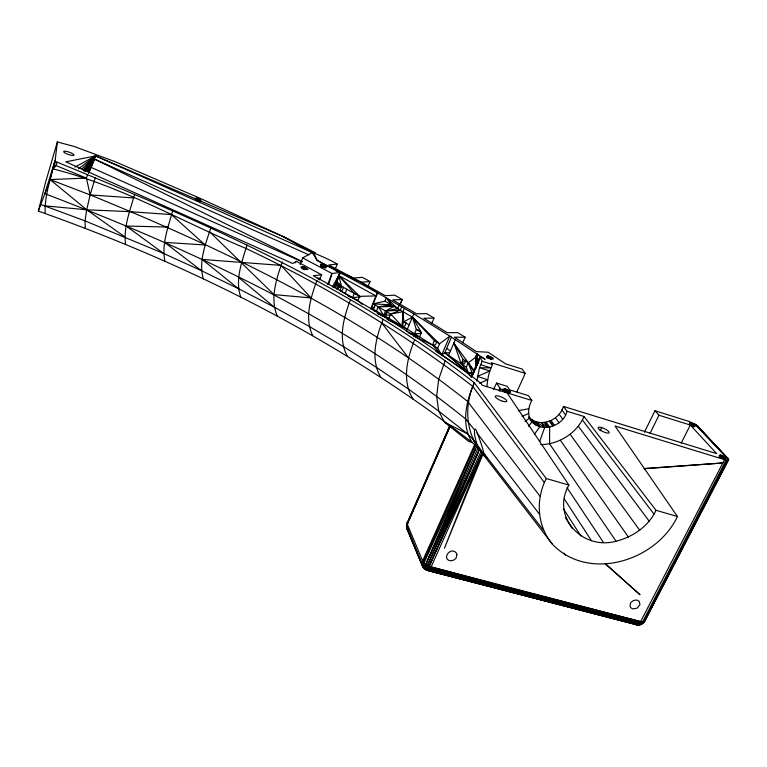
<?xml version="1.0" encoding="UTF-8"?>
<svg xmlns="http://www.w3.org/2000/svg" width="767" height="767" viewBox="0 0 767 767"><rect width="100%" height="100%" fill="white"/><g stroke="black" fill="none" stroke-linecap="round" stroke-linejoin="round"><path stroke-width="1.15" d="M546.2 422.195L549.68 427.152L549.575 443.863L616.064 541.224C632.823 537.025 648.652 526.296 656.015 510.304L584.051 416.5L567.062 411.285L563.448 406.433C559.431 420.498 539.479 428.676 528.76 416.912C536.507 434.477 562.825 428.091 567.062 411.285M475.636 448.762L425.723 564.493L425.695 566.487L427.152 569.421L428.58 570.351L637.636 624.741L641.442 624.213L644.807 621.069L728.65 459.711L727.912 458.292M471.312 376.655L479.969 356.914L480.813 356.665L485.089 359.32L477.199 354.095L475.722 357.47L476.086 366.693L477.199 354.095L449.807 336.071L413.758 313.828L377.297 292.658L317.126 260.397L312.236 252.583L282.879 236.428L200.954 198.691L115.184 161.712L74.226 146.497L57.362 141.953L45.435 182.757L38.35 211.107C193.342 265.986 342.015 341.248 472.108 442.425L478.071 447.842L552.518 544.349C588.989 582.278 656.514 560.898 677.443 516.507L615.057 426.03L724.585 459.654L727.423 460.21L728.65 459.711L695.995 424.669L689.226 421.495L654.98 410.738L644.405 432.224M476.307 366.751L477.199 354.095M528.54 426.289L532.106 421.831C526.967 415.704 528.118 406.98 531.847 400.46L528.482 395.667L509.681 389.876L507.303 386.367L496.613 383.059L493.593 389.32M552.518 544.349C537.063 526.21 535.366 499.355 546.296 478.541L474.274 382.695C349.359 285.084 202.756 221.884 57.122 162.173L55.425 161.626L55.195 160.159L57.362 141.953M240.771 297.069C234.721 279.926 242.046 261.557 247.022 245.009M476.192 366.76L476.614 358.064L478.1 354.68M203.322 278.862C198.346 261.892 205.479 244.395 210.676 228.307M406.194 322.782L404.851 326.013L402.042 326.119L403.001 311.67L404.362 308.372M164.953 261.355C161.338 244.405 168.174 227.425 172.537 211.222M486.93 386.693C487.505 379.061 489.116 371.41 492.481 364.498L491.273 362.714L525.242 373.356L516.862 391.86M471.667 376.089L471.993 373.098L473.066 373.213M476.853 381.094L479.519 367.729L482.146 361.267L479.969 356.914M335.543 270.626L339.915 272.189L338.64 275.43L375.974 295.928L359.656 296.34L341.593 286.359L336.406 282.208L338.295 276.436M125.567 244.5C123.343 227.415 129.92 210.704 134.628 194.55M414.659 339.839C406.999 358.352 401.64 381.324 413.24 399.339M449.778 425.733L406.961 523.353L406.548 526.287L407.162 529.134L422.521 566.305L424.372 568.769L427.775 570.562L635.68 624.511C638.202 625.546 642.832 625.153 643.436 621.922L727.423 460.21M45.167 213.255C44.428 196.256 50.43 179.909 54.15 163.544L50.056 179.574L38.35 211.107M407.009 525.069L406.548 526.287L407.267 522.691L406.548 526.287L407.162 529.134L423.48 567.705L427.094 570.245L428.58 570.351L431.121 566.918L481.964 453.239L472.913 439.184L467.554 433.854L438.686 411.074L407.977 388.706L376.118 367.163L343.185 346.416L309.206 326.416L274.27 307.155L238.345 288.593L201.453 270.703L163.639 253.465L85.041 220.896L41.006 204.568M724.585 459.654L640.608 621.625L637.569 625.047L427.094 570.245L424.372 568.769L422.521 566.305L406.635 527.552L406.529 524.925L450.076 426.203M728.247 460.085L644.232 621.932L641.442 624.213L639.525 624.971L637.406 624.779M476.988 353.951L475.511 357.336L475.722 368.342L475.578 357.384L468.244 362.781L466.317 367.201L468.436 372.973L472.204 373.356L473.287 373.424L468.436 372.973L435.752 351.248M328.64 284.557L331.996 273.483L340.347 272.458L334.661 287.088L341.593 286.359L338.64 275.43L359.656 296.34L357.949 300.606L362.187 304.374M55.195 160.159L44.831 193.763L46.701 194.367C194.818 251.068 341.229 318.708 465.464 418.84L474.437 429.702L474.552 434.918L476.882 444.304L486.911 458.493L483.929 453.402A27.67 4.602 69.3 0 0 480.391 441.456L476.499 430.92L475.578 429.156L474.437 429.702M544.397 482.568L472.683 386.29C402.349 332.303 325.917 286.283 245.795 248.364C181.827 221.586 120.822 185.796 53.163 168.961L55.425 161.626M53.163 168.961L56.077 165.567L57.122 162.173M87.486 174.703L86.403 178.088L90.142 194.904L86.709 209.794L85.041 220.896L85.223 228.307M319.609 279.936L321.622 274.749L296.503 261.346L292.639 263.484L65.809 161.847L95.578 155.902L312.236 252.583L315.419 252.774L282.879 236.428L95.578 155.902L89.001 172.537M95.252 177.656L90.142 194.904C223.092 249.074 354.536 311.603 467.582 401.39L539.978 496.191M383.107 319.436C375.964 337.461 370.173 359.455 380.796 377.268M422.521 566.305L476.758 446.269M195.412 200.321L196.151 198.202C199.727 198.078 204.041 202.67 197.867 200.312M196.141 200.455L196.879 198.337L196.045 200.436M197.819 200.964L198.557 198.854L197.704 200.925M199.41 201.673L200.149 199.564M539.661 441.591L544.618 427.612L541.234 422.636L547.667 427.334L544.196 422.396L549.68 427.152M282.266 262.017C276.408 279.015 269.811 298.478 277.242 315.975M300.156 264.567L302.687 257.913L312.236 252.583M302.045 268.814L302.888 266.6C317.72 273.033 294.173 266.868 302.888 266.6M302.907 269.054L303.761 266.839M303.828 269.39L304.672 267.175M304.7 269.773L305.544 267.558M321.929 264.529L321.095 266.695L321.929 264.529C324.585 264.433 329.158 268.642 324.038 267.069C317.375 266.926 322.37 260.588 320.99 266.676M321.919 266.916L322.754 264.759M316.867 280.549C310.635 297.817 304.202 318.084 312.754 335.639M322.802 267.223L323.636 265.066M323.645 267.587L324.489 265.43M425.493 569.651L426.26 568.146L430.306 568.462L498.847 585.173L642.171 621.922L644.807 621.069L649.726 610.724M325.103 268.392L325.937 266.235M327.653 284.624L331.996 273.483L302.687 257.913M335.121 269.332L337.202 264.011C329.647 259.649 321.728 256.331 313.818 252.966L282.879 236.428M338.257 276.408L336.329 281.307L341.593 286.359L339.915 290.616L357.949 300.606L355.802 299.753M343.587 287.146L342.331 290.329L339.915 290.616M345.14 293.512L346.828 289.245M350.5 299.686C343.798 317.289 337.701 338.391 347.278 356.051M338.64 275.43L354.277 293.368L352.58 297.634L348.276 296.12L352.58 297.634L360.567 296.829M367.844 286.858L369.991 281.508L362.273 277.29L353.558 278.105L339.915 272.189L361.113 282.227L385.331 295.669L394.717 295.17L402.224 299.504L400.01 304.892M370.701 308.986L377.297 292.658L361.113 282.227L328.851 264.989L337.202 264.011M451.447 337.154L444.755 352.762L441.706 354.996L437.66 348.247L407.344 329.225L371.477 308.104L377.642 292.86M375.053 304.451L374.047 307.903L375.341 304.7M380.442 315.189L388.946 318.401L390.7 314.096L403.001 311.67L403.835 321.795L402.042 326.119L390.7 314.096L373.203 303.828L384.948 301.163L386.28 297.884L397.718 308.602L412.378 317.126L439.52 343.875L437.66 348.247M377.326 313.415L383.749 315.342L385.504 311.047L394.008 306.436L378.236 306.79L376.492 311.076L374.267 311.105M473.287 373.395L472.204 373.356L474.428 371.113L453.863 343.07L461.235 363.798L468.436 372.973L473.258 373.366L472.204 373.356L468.244 362.781L463.124 359.378L453.863 343.07M485.434 456.796L482.807 454.582L444.438 548.252L481.964 453.239L428.034 567.954L429.443 569.632L638.69 624.127L641.442 624.213L726.176 460.066M336.406 282.208L339.081 275.708L333.75 287.635M401.697 306.829L400.345 310.117L385.504 311.047L397.718 308.602L399.07 305.314M472.328 375.255L478.483 360.308M406.414 331.411L413.758 313.828M408.092 332.811L414.525 333.741L416.347 329.407L412.378 317.126L403.835 321.795L409.147 324.901M413.384 336.004L432.511 345.006L441.706 354.996L449.807 336.071L439.52 343.875L434.362 340.644L412.378 317.126L421.409 332.562L419.587 336.905L410.489 333.971M431.725 323.549L434.017 318.104L426.73 313.645L416.577 313.78L392.656 299.916L402.224 299.504L399.799 304.767M475.799 368.093L475.511 357.336L477.064 353.999M406.961 523.353L423.154 562.259L424.717 567.944L424.372 568.769L426.778 570.217L637.636 624.741M434.362 340.644L432.511 345.006L435.397 344.929L436.787 341.67M477.151 364.91L478.8 361.036M88.473 173.352L94.562 159.114L308.823 254.817M320.884 266.657L321.795 264.51M445.081 360.921L438.666 379.291L436.653 396.405L438.686 411.074L444.553 422.281L468.714 441.466L472.108 442.425C460.689 424.324 466.288 401.083 474.274 382.695M455.301 339.714L448.58 355.351L468.436 372.973L470.804 373.059M466.02 360.394L464.486 363.922L461.235 363.798L463.124 359.378M639.659 624.731L430.306 568.462L429.261 566.314L479.442 449.625C465.224 430.603 464.486 403.941 474.409 382.81M462.76 342.744L465.138 337.24L463.402 336.109L457.726 332.638L447.247 332.677L423.825 318.257L434.017 318.104M409.482 518.981L410.901 515.702M411.85 513.516L412.799 511.33M414.218 508.042L418.485 498.205M419.434 496.019L449.769 426.049M336.569 281.47L339.081 275.708M471.878 376.587L480.008 358.055M450.171 426.299L406.635 525.874L423.48 567.446L429.443 569.632L641.308 623.561L643.014 623.188L644.309 621.625M486.7 357.825L487.62 355.725C503.171 362.014 481.705 357.719 487.62 355.725M487.505 358.007L488.426 355.917M488.397 358.304L489.327 356.214M489.317 358.678L490.238 356.588M490.199 359.109L491.12 357.019M490.976 359.57L491.896 357.48M479.202 449.318L427.411 565.49L425.695 566.487L422.914 565.816L421.975 564.665L422.502 561.195L474.811 444.352M499.01 390.307L499.979 388.131L496.613 383.059M475.655 445.081L423.154 562.259L422.914 565.816M499.787 391.199L500.755 389.022L499.979 388.131M498.847 585.173L431.121 566.918L427.411 565.49L423.154 562.259L421.984 562.93L422.722 563.994L425.723 564.493L478.071 447.842M504.015 390.777L504.954 388.696C521.339 396.261 496.354 389.617 504.954 388.696M504.446 392.062L505.846 388.946M505.904 391.4L506.834 389.32M506.843 391.832L507.773 389.751M429.261 566.314L480.861 451.734L472.913 439.184L476.882 444.304M507.725 392.32L508.665 390.25M508.473 392.829L509.413 390.748M509.029 393.318L509.969 391.237M471.178 377.45L478.522 361.458L471.484 376.674M429.443 569.632L427.152 569.421L426.778 570.217L428.58 570.351M425.723 564.493L478.109 452.731L427.411 565.49L428.034 567.954L423.921 564.368M540.735 444.63C558.846 444.4 576.755 433.23 584.051 416.5M500.755 389.022L507.083 392.848L568.913 485.089C550.696 516.872 582.584 550.533 616.064 541.224M600.13 430.757L601.654 427.583A6.146 1.649 25 0 1 609.18 432.761A6.146 1.649 25 0 1 600.091 429.999A6.146 1.649 25 0 1 601.635 427.574M88.349 171.981L94.562 159.114L302.179 261.585M649.956 433.46L658.968 415.235L654.98 410.738M689.159 424.784L690.214 422.684C705.189 429.012 685.535 424.851 690.214 422.684M689.897 424.985L690.962 422.876M681.134 443.23L690.31 425.043L658.968 415.235M690.751 425.292L691.815 423.183M691.633 425.675L692.697 423.566M692.505 426.116L693.569 424.007M693.282 426.586L694.346 424.477M693.924 427.046L694.988 424.937M719.091 457.055L720.155 454.994C721.584 455.013 728.161 458.321 724.815 458.743C723.367 458.733 716.733 455.377 720.155 454.994M719.858 457.257L720.922 455.195M720.759 457.573L721.824 455.512M721.68 457.966L722.744 455.914M722.6 458.445L723.664 456.394M723.425 458.944L724.489 456.883M724.115 459.443L725.179 457.381M650.828 608.605L653.58 603.303M654.682 601.175L659.639 591.635M660.742 589.516L669.562 572.546M672.314 567.244L681.125 550.275M682.227 548.156L688.843 535.433M689.945 533.314L691.048 531.195M693.799 525.894L702.61 508.924M703.713 506.805L710.319 494.082M711.421 491.954L714.182 486.652M715.285 484.533L720.242 474.994M721.344 472.865L727.95 460.142M87.687 171.712L94.562 159.114L87.064 171.29M332.332 286.925L340.347 272.458L317.126 260.397L313.818 252.966M423.48 567.446L424.122 566.295L426.26 568.146M86.566 171.194L95.578 155.902L74.965 167.072M397.718 308.602L391.419 304.921L378.236 306.79L383.749 315.342L385.446 315.247L387.623 311.766M84.984 171.808L95.578 155.902L78.617 168.692M534.254 434.486L539.834 426.835L536.44 421.879L544.618 427.612M384.871 315.275L387.508 311.766M84.111 170.983L95.578 155.902L81.791 168.97M642.621 623.14L644.232 621.932L642.947 623.379M83.076 170.073L95.578 155.902M295.036 262.908L296.503 261.346M383.749 315.342L387.431 311.632M461.235 363.798L465.54 360.231M643.436 621.922L641.308 623.561L638.69 624.127M525.031 421.486L529.719 417.957M318.334 279.341L320.338 278.076L317.212 278.469M636.668 623.907L635.68 624.511L636.6 624.875M336.473 288.814L341.593 286.359L336.454 281.796M336.464 288.756L341.593 286.359L335.725 284.375M431.121 566.918L640.608 621.625L430.306 568.462L639.707 623.063L642.171 621.922M522.039 416.366L528.578 413.49M479.519 383.27L487.678 379.751L477.381 376.444L489.816 371.027L479.519 367.729L490.976 367.911L480.641 364.68M390.7 314.096L400.345 310.117M518.262 410.728L528.751 408.744M321.622 274.749L313.3 275.765C371.727 307.423 428.178 342.897 480.976 383.308L482.184 385.197L531.847 400.46M361.113 282.227L369.991 281.508M371.477 308.104L374.047 307.903M644.059 468.752L722.869 462.971L644.424 468.503M385.446 315.247L391.323 314.882M124.829 236.869L86.709 209.794L50.056 179.574L86.403 178.088L56.077 165.567M414.525 333.741L421.658 333.52M468.436 372.973L444.755 352.762L449.337 352.724M407.162 529.134L407.958 529.125M465.138 337.24L454.438 337.173L476.441 351.622L488.09 352.216L505.511 363.826L522.106 369.023L525.242 373.356M167.983 227.07L126.143 226.025L163.639 253.465M373.203 303.828L391.419 304.921L386.28 297.884M133.516 197.924L90.142 194.904L50.056 179.574M196.151 198.202L194.962 198.586L197.033 199.966M427.152 569.421L425.627 569.306L424.717 567.944M45.052 205.853L86.709 209.794L129.412 211.615L171.386 214.587L205.182 244.989L164.598 242.362L201.453 270.703M335.505 284.94L341.593 286.359M406.98 523.64L407.919 523.871M538.06 595.719L639.707 623.063M546.296 478.541L568.913 485.089M656.015 510.304L677.443 516.507M563.448 406.433L716.714 453.652L690.31 425.043M482.146 361.267L492.481 364.498M354.277 293.368L357.508 294.413M377.632 313.751L385.437 316.34M419.722 330.587L416.347 329.407L421.409 332.562M91.436 167.513L302.073 261.777M387.009 319.139L402.042 326.119M388.044 319.935L407.344 329.225M444.553 422.281L467.554 433.854M384.948 301.163L391.419 304.921M475.722 357.47L478.55 359.339M466.317 367.201L444.755 352.762M446.634 348.381L450.469 350.96M697.251 425.589L695.995 424.669L728.506 459.088L697.251 425.589L698.191 426.433M238.345 288.593L202.124 259.428L281 265.382L311.134 297.932L274.02 294.614L209.487 231.663M238.825 277.577L274.27 307.155M482.807 454.582L485.492 456.969M605.192 563.707L640.033 594.77L605.384 563.726M539.834 426.835L532.202 419.904L535.548 424.87M460.766 366.616L470.727 376.281M694.394 423.739L728.65 459.711M563.946 553.208L565.404 555.097M483.929 453.402L543.544 530.371M476.93 432.943L539.249 513.938M381.698 322.878L408.456 357.911M582.402 419.971L654.04 514.187M578.356 426.299L649.266 521.272M561.827 409.904L565.432 414.774M559.153 414.218L562.729 419.118M570.149 434.285L639.716 530.275M555.471 417.823L559.018 422.751M551.061 420.556L554.57 425.503L549.258 421.169L552.758 426.116M560.351 440.277L628.413 537.073M567.014 487.668L603.466 542.461M564.272 498.886L591.501 540.725M563.534 508.952L580.887 536.037M468.244 362.781L474.092 371.937M565.356 517.667L572.393 528.741M477.486 364.958L476.614 358.064L477.419 364.996M456.883 554.531L455.953 558.472L453.335 560.255L450.967 560.782C441.14 559.881 449.874 546.411 456.02 552.614L456.883 554.531M199.391 199.19L198.758 201.357L199.391 199.19M197.694 198.557L196.966 200.676L197.694 198.557M630.445 603.351L630.052 606.246L630.79 607.732L632.756 608.931L637.204 608.135L639.966 604.588L639.218 601.347L637.252 600.178C634.539 599.593 631.864 601.06 630.445 603.351M73.651 155.375L72.999 155.461A5.446 1.227 19 0 1 66.326 153.659A5.446 1.227 19 0 1 64.035 151.31L64.687 151.224A5.446 1.227 19 0 1 70.727 152.758L71.906 153.304A5.446 1.227 19 0 1 73.651 155.375M502.922 401.323L501.445 400.834A6.241 1.745 23.9 0 1 495.396 396.894A6.241 1.745 23.9 0 1 499.164 396.223L500.621 396.712A6.241 1.745 23.9 0 1 506.46 400.326L506.766 400.93A6.241 1.745 23.9 0 1 502.922 401.323"/></g></svg>
